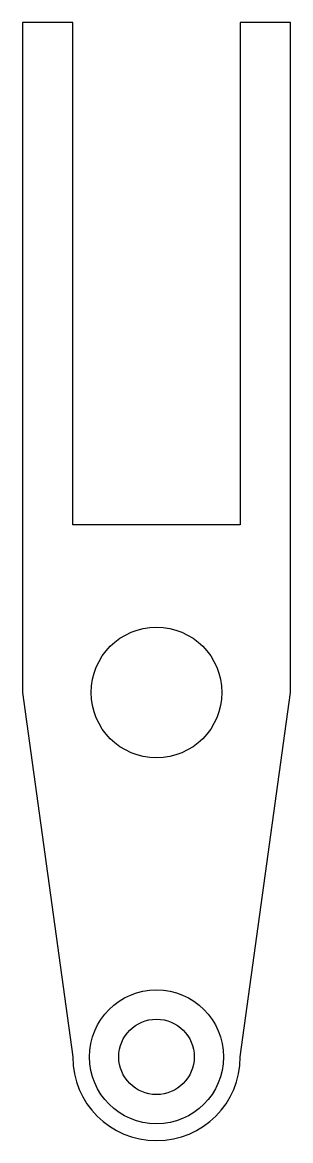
# Model space of a CAD drawing. Header units: millimetres. Extents: x -8 to 8, y -26.8 to 40.
import ezdxf

# ---------------------------------------------------------------- set-up
doc = ezdxf.new("R2010")
doc.units = ezdxf.units.MM

msp = doc.modelspace()

# ---------------------------------------------------------------- linework, layer by layer
at = {"color": 7, "linetype": 'Continuous', "lineweight": 25}
for p, q in [((-8, 40), (-8, 0)), ((-5, 40), (-8, 40)), ((-5, 10), (-5, 40)), ((5, 40), (5, 10)), ((8, 40), (5, 40)), ((8, 0), (8, 40)), ((5, 10), (-5, 10)), ((-8, 0), (-5, -21.75)), ((5, -21.75), (8, 0))]:
    msp.add_line(p, q, dxfattribs=at)
for centre, radius in [((0, 0), 3.9), ((0, -21.75), 4), ((0, -21.75), 2.25)]:
    msp.add_circle(centre, radius, dxfattribs=at)
msp.add_arc((0, -21.75), 5, 180, 0, dxfattribs=at)

doc.saveas('drawing.dxf')
